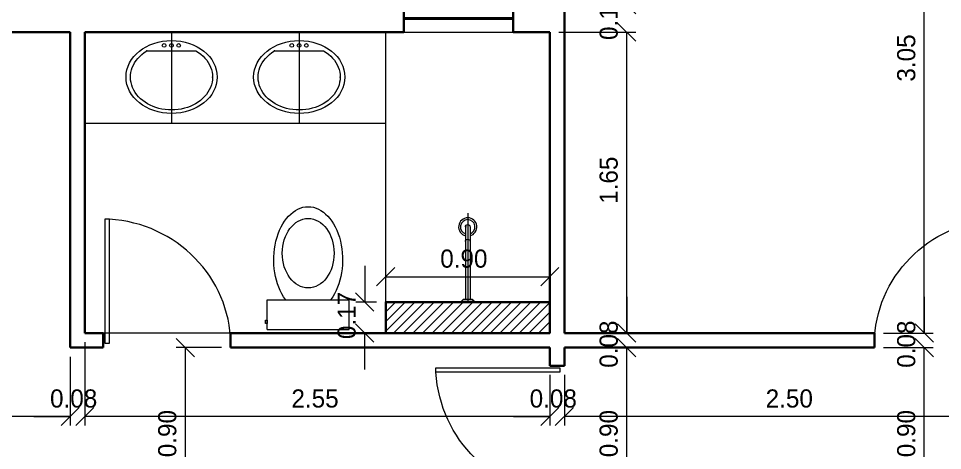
# Model space of a CAD drawing. Header units: metres. Extents: x 3.9 to 63.3, y 8 to 50.1.
# Drawn here: x 12.34 to 17.41, y 18.84 to 21.21 of the extents above; entities that cross this region are included whole.
import ezdxf
from ezdxf.enums import TextEntityAlignment as Align

# ---------------------------------------------------------------- set-up
doc = ezdxf.new("R2010")
doc.units = ezdxf.units.M
doc.header["$MEASUREMENT"] = 0
doc.linetypes.add('DGN Style 4', pattern=[1.582247, 0.790629, -0.395315, 0.000988287, -0.395315])
doc.layers.get('Defpoints').update_dxf_attribs({"lineweight": 0})
for name, color, linetype, lineweight in [('00-EDIFICACOES TÉRREO', 7, 'Continuous', 0), ('24 - Textos Gerais', 7, 'Continuous', 0), ('34 - Mobiliário', 7, 'Continuous', 0), ('CORNIJAS_VAR NA PLANTA PTIPO 1', 7, 'Continuous', 0), ('Level 14', 7, 'Continuous', 0), ('Level 36', 7, 'Continuous', 0), ('Level 45', 7, 'Continuous', 0), ('Level 7', 7, 'Continuous', 0)]:
    doc.layers.add(name, color=color, linetype=linetype, lineweight=lineweight)
doc.styles.add('Style-INTL_ENGINEERING', font='INTL_ENGINEERING.shx')
doc.dimstyles.get("Standard").update_dxf_attribs({"dimtxt": 0.18, "dimasz": 0.18, "dimexe": 0.18, "dimexo": 0.0625, "dimgap": 0.09, "dimtad": 0, "dimtih": 1, "dimtoh": 1, "dimdec": 4, "dimzin": 1, "dimdsep": 46, "dimtxsty": 'Standard', "dimcen": 0, "dimadec": 0, "dimazin": 0, "dimtfac": 1, "dimtdec": 4, "dimtofl": 0, "dimtmove": 0, "dimatfit": 3, "dimfxl": 0, "dimtolj": 1, "dimtzin": 1, "dimarcsym": 0})

# ---------------------------------------------------------------- blocks, each defined once
blk = doc.blocks.new('*U23')
at = {"layer": '24 - Textos Gerais', "color": 172, "linetype": 'Continuous', "lineweight": 0}
for p, q in [((-0.2441, 0.035), (-0.2441, -0.035)), ((-0.2441, 0.035), (-0.2391, 0.035)), ((-0.2391, 0.035), (-0.2391, -0.035)), ((-0.2291, 0.025), (-0.2391, 0.035)), ((-0.2291, -0.025), (-0.2291, 0.025)), ((0.168, 0.0125), (-0.2291, 0.0125)), ((-0.2441, -0.035), (-0.2391, -0.035)), ((-0.2391, -0.035), (-0.2291, -0.025)), ((0.168, -0.0125), (-0.2291, -0.0125))]:
    blk.add_line(p, q, dxfattribs=at)
at = {"layer": '24 - Textos Gerais', "color": 172, "linetype": 'DGN Style 4', "lineweight": 13}
blk.add_line((0.2441, 0), (-0.2441, 0), dxfattribs=at)
at = {"layer": '24 - Textos Gerais', "color": 172, "linetype": 'Continuous', "lineweight": 0, "extrusion": (0, 0, -1)}
for centre in [(-0.088, 0), (-0.168, 0)]:
    blk.add_arc(centre, 0.0125, 90, 270, dxfattribs=at)
at = {"layer": '24 - Textos Gerais', "color": 172, "linetype": 'Continuous', "lineweight": 0}
for radius, start, end in [(0.05, 194.4775, 165.5225), (0.04, 198.21, 161.79)]:
    blk.add_arc((0.168, 0), radius, start, end, dxfattribs=at)
blk.add_point((0.168, 0.011), dxfattribs=at)
blk = doc.blocks.new('*U24')
at = {"layer": '24 - Textos Gerais', "color": 172, "linetype": 'Continuous', "lineweight": 13}
blk.add_line((-0.147, -0.136), (-0.147, 0.133), dxfattribs=at)
at = {"layer": '24 - Textos Gerais', "color": 172, "linetype": 'DGN Style 4', "lineweight": 13}
blk.add_line((-0.25, -0.001), (0.25, -0.001), dxfattribs=at)
at = {"layer": '24 - Textos Gerais', "color": 172, "linetype": 'Continuous', "lineweight": 13}
for centre in [(-0.177, 0.039), (-0.177, -0.001), (-0.177, -0.041)]:
    blk.add_circle(centre, 0.01, dxfattribs=at)
blk.add_ellipse((-0.004, 0), major_axis=(0, 0.25), ratio=0.8, dxfattribs=at)
at = {"layer": '24 - Textos Gerais', "color": 172, "linetype": 'Continuous', "lineweight": 13, "extrusion": (0, 0, -1)}
blk.add_ellipse((-0.0033, -0.0006), major_axis=(0, 0.225), ratio=0.8, start_param=5.350888, end_param=10.349301, dxfattribs=at)
at = {"layer": '24 - Textos Gerais', "color": 172, "linetype": 'Continuous', "lineweight": 13}
for p in [(-0.003, 0.224), (-0.003, 0.224), (-0.147, -0.136)]:
    blk.add_point(p, dxfattribs=at)
blk = doc.blocks.new('SANCXP')
at = {"layer": '24 - Textos Gerais', "color": 172, "linetype": 'Continuous', "lineweight": 0}
for p, q in [((0.06, -0.449), (0.06, 0.449)), ((0.06, 0.449), (0.386, 0.449)), ((0.386, -0.449), (0.386, 0.449)), ((0.06, -0.449), (0.386, -0.449))]:
    blk.add_line(p, q, dxfattribs=at)
at = {"layer": '24 - Textos Gerais', "color": 172, "linetype": 'Continuous', "lineweight": 0, "extrusion": (0, 0, -1), "flags": 128}
blk.add_lwpolyline([(-0.125, -0.468), (-0.16, -0.468), (-0.16, -0.449), (-0.125, -0.449)], close=True, dxfattribs=at)
at = {"layer": '24 - Textos Gerais', "color": 172, "linetype": 'Continuous', "lineweight": 0}
blk.add_ellipse((0.825, 0), major_axis=(-0.581, 0), ratio=0.649123, start_param=0.716078, end_param=5.567107, dxfattribs=at)
at = {"layer": '24 - Textos Gerais', "color": 172, "linetype": 'Continuous', "lineweight": 0, "extrusion": (0, 0, -1)}
blk.add_ellipse((0.896, 0), major_axis=(0.381, 0), ratio=0.746923, dxfattribs=at)
blk = doc.blocks.new('*U26')
at = {"layer": '24 - Textos Gerais', "color": 172, "linetype": 'Continuous', "lineweight": 13}
blk.add_line((-0.147, -0.136), (-0.147, 0.133), dxfattribs=at)
at = {"layer": '24 - Textos Gerais', "color": 172, "linetype": 'DGN Style 4', "lineweight": 13}
blk.add_line((-0.25, -0.001), (0.25, -0.001), dxfattribs=at)
at = {"layer": '24 - Textos Gerais', "color": 172, "linetype": 'Continuous', "lineweight": 13}
for centre in [(-0.177, 0.039), (-0.177, -0.001), (-0.177, -0.041)]:
    blk.add_circle(centre, 0.01, dxfattribs=at)
blk.add_ellipse((-0.004, 0), major_axis=(0, 0.25), ratio=0.8, dxfattribs=at)
at = {"layer": '24 - Textos Gerais', "color": 172, "linetype": 'Continuous', "lineweight": 13, "extrusion": (0, 0, -1)}
blk.add_ellipse((-0.0033, -0.0006), major_axis=(0, 0.225), ratio=0.8, start_param=5.350888, end_param=10.349301, dxfattribs=at)
at = {"layer": '24 - Textos Gerais', "color": 172, "linetype": 'Continuous', "lineweight": 13}
for p in [(-0.003, 0.224), (-0.003, 0.224), (-0.147, -0.136)]:
    blk.add_point(p, dxfattribs=at)
blk = doc.blocks.new('*U22')
at = {"layer": 'Level 36', "color": 172, "linetype": 'Continuous', "lineweight": 13}
for p, q in [((-16.145, 1.58), (-16.145, 3.23)), ((-16.145, 2.73), (-17.795, 2.73)), ((-16.145, 2.73), (-17.795, 2.73))]:
    blk.add_line(p, q, dxfattribs=at)
at = {"layer": '24 - Textos Gerais', "color": 172, "linetype": 'Continuous', "lineweight": 13, "rotation": 270}
for name, p in [('*U24', (-17.319, 2.98)), ('*U26', (-16.619, 2.98))]:
    blk.add_blockref(name, p, dxfattribs=at)
at = {"layer": '24 - Textos Gerais', "color": 172, "linetype": 'Continuous', "lineweight": 0, "extrusion": (0, 0, -1), "xscale": 0.5000000000216841, "yscale": 0.5000000000216841, "zscale": 0.5000000000216841, "rotation": 89.99946639056465}
blk.add_blockref('SANCXP', (16.57, 1.57), dxfattribs=at)
at = {"layer": '24 - Textos Gerais', "color": 172, "linetype": 'Continuous', "lineweight": 0, "rotation": 90}
blk.add_blockref('*U23', (-15.695, 1.9941), dxfattribs=at)
blk = doc.blocks.new('P70D_1')
at = {"layer": 'Level 14', "color": 7, "linetype": 'Continuous', "lineweight": 13}
for p, q in [((0.035, 0.705), (0.01, 0.705)), ((0.01, 0.705), (0.01, 0.025)), ((0.035, 0.025), (0.035, 0.705)), ((0.01, 0.025), (0.035, 0.025))]:
    blk.add_line(p, q, dxfattribs=at)
blk.add_ellipse((0.0073, 0.032), major_axis=(0.6611, -0.2141), ratio=0.965677, start_param=0.313159, end_param=1.833935, dxfattribs=at)
at = {"layer": 'Level 7', "color": 7, "linetype": 'Continuous', "lineweight": 30}
for p, q in [((0, 0), (0, 0.08)), ((0.7, 0), (0.7, 0.08))]:
    blk.add_line(p, q, dxfattribs=at)
blk = doc.blocks.new('J140B1')
at = {"layer": '34 - Mobiliário', "color": 7, "linetype": 'Continuous', "lineweight": 40}
blk.add_line((0, 0.075), (0.6, 0.075), dxfattribs=at)
at = {"layer": 'CORNIJAS_VAR NA PLANTA PTIPO 1', "color": 7, "linetype": 'Continuous', "lineweight": 30}
for p, q in [((0, 0), (0, 0.15)), ((0.6, 0), (0.6, 0.15))]:
    blk.add_line(p, q, dxfattribs=at)
at = {"layer": 'CORNIJAS_VAR NA PLANTA PTIPO 1', "color": 7, "linetype": 'Continuous', "lineweight": 0}
for p, q in [((0, 0.15), (0.6, 0.15)), ((0, 0), (0.6, 0))]:
    blk.add_line(p, q, dxfattribs=at)
blk = doc.blocks.new('P70D')
at = {"layer": '00-EDIFICACOES TÉRREO', "color": 7, "linetype": 'Continuous', "lineweight": 13}
for p, q in [((0.035, 0.705), (0.01, 0.705)), ((0.01, 0.705), (0.01, 0.025)), ((0.035, 0.025), (0.035, 0.705)), ((0.01, 0.025), (0.035, 0.025))]:
    blk.add_line(p, q, dxfattribs=at)
blk.add_ellipse((0.0073, 0.032), major_axis=(0.6611, -0.2141), ratio=0.965677, start_param=0.313159, end_param=1.833935, dxfattribs=at)
at = {"layer": 'CORNIJAS_VAR NA PLANTA PTIPO 1', "color": 7, "linetype": 'Continuous', "lineweight": 30}
for p, q in [((0, 0), (0, 0.08)), ((0.7, 0), (0.7, 0.08))]:
    blk.add_line(p, q, dxfattribs=at)
blk = doc.blocks.new('*D259')
at = {"layer": 'Defpoints', "color": 2, "linetype": 'Continuous', "lineweight": 0}
for p, q in [((15.6266, 19.4588), (15.7261, 19.3593)), ((15.3841, 19.409), (15.7258, 19.409)), ((15.6763, 18.509), (15.6763, 19.409)), ((15.7261, 18.4593), (15.6266, 18.5588)), ((15.755, 18.509), (15.6268, 18.509))]:
    blk.add_line(p, q, dxfattribs=at)
at = {"layer": 'Defpoints'}
for p in [(15.3346, 19.409), (15.6763, 19.409), (15.6763, 18.959), (15.8045, 18.509)]:
    blk.add_point(p, dxfattribs=at)
at = {"layer": 'Defpoints', "color": 2, "linetype": 'Continuous', "lineweight": 0, "style": 'Style-INTL_ENGINEERING'}
blk.add_text('0.90', height=0.0995, rotation=90, dxfattribs=at).set_placement((15.5771, 18.8082), align=Align.MIDDLE_LEFT)
blk = doc.blocks.new('_Oblique')
at = {"color": 0, "linetype": 'ByBlock', "lineweight": -2}
blk.add_line((0.5, 0.5), (-0.5, -0.5), dxfattribs=at)
blk = doc.blocks.new('*D260')
at = {"layer": 'Defpoints', "color": 2, "linetype": 'Continuous', "lineweight": 0}
for p, q in [((15.6763, 19.6885), (15.6763, 19.489)), ((15.7261, 19.4393), (15.6266, 19.5388)), ((15.3841, 19.489), (15.7258, 19.489)), ((15.6266, 19.4588), (15.7261, 19.3593)), ((15.3841, 19.409), (15.7258, 19.409)), ((15.6763, 19.2986), (15.6763, 19.409))]:
    blk.add_line(p, q, dxfattribs=at)
at = {"layer": 'Defpoints'}
for p in [(15.3346, 19.489), (15.6763, 19.489), (15.3346, 19.409), (15.6763, 19.449)]:
    blk.add_point(p, dxfattribs=at)
at = {"layer": 'Defpoints', "color": 2, "linetype": 'Continuous', "lineweight": 0, "style": 'Style-INTL_ENGINEERING'}
blk.add_text('0.08', height=0.0995, rotation=90, dxfattribs=at).set_placement((15.5771, 19.2986), align=Align.MIDDLE_LEFT)
blk = doc.blocks.new('*D261')
at = {"layer": 'Defpoints', "color": 2, "linetype": 'Continuous', "lineweight": 0}
for p, q in [((15.6266, 21.1888), (15.7261, 21.0893)), ((15.304, 21.139), (15.7258, 21.139)), ((15.6763, 19.489), (15.6763, 21.139)), ((15.7261, 19.4393), (15.6266, 19.5388)), ((15.3841, 19.489), (15.7258, 19.489))]:
    blk.add_line(p, q, dxfattribs=at)
at = {"layer": 'Defpoints'}
for p in [(15.2545, 21.139), (15.6763, 21.139), (15.6763, 20.314), (15.3346, 19.489)]:
    blk.add_point(p, dxfattribs=at)
at = {"layer": 'Defpoints', "color": 2, "linetype": 'Continuous', "lineweight": 0, "style": 'Style-INTL_ENGINEERING'}
blk.add_text('1.65', height=0.0995, rotation=90, dxfattribs=at).set_placement((15.5771, 20.1977), align=Align.MIDDLE_LEFT)
blk = doc.blocks.new('*D262')
at = {"layer": 'Defpoints', "color": 2, "linetype": 'Continuous', "lineweight": 0}
for p, q in [((15.6763, 21.4885), (15.6763, 21.289)), ((15.7261, 21.2393), (15.6266, 21.3388)), ((15.234, 21.289), (15.7258, 21.289)), ((15.6266, 21.1888), (15.7261, 21.0893)), ((15.304, 21.139), (15.7258, 21.139)), ((15.6763, 21.0961), (15.6763, 21.139))]:
    blk.add_line(p, q, dxfattribs=at)
at = {"layer": 'Defpoints'}
for p in [(15.1845, 21.289), (15.6763, 21.289), (15.6763, 21.214), (15.2545, 21.139)]:
    blk.add_point(p, dxfattribs=at)
at = {"layer": 'Defpoints', "color": 2, "linetype": 'Continuous', "lineweight": 0, "style": 'Style-INTL_ENGINEERING'}
blk.add_text('0.15', height=0.0995, rotation=90, dxfattribs=at).set_placement((15.5771, 21.0961), align=Align.MIDDLE_LEFT)
blk = doc.blocks.new('*D283')
at = {"layer": 'Defpoints', "color": 2, "linetype": 'Continuous', "lineweight": 0}
for p, q in [((17.8346, 19.4395), (17.8346, 18.9817)), ((15.3345, 19.2595), (15.3345, 18.9817)), ((15.2848, 18.9814), (15.3843, 19.0809)), ((17.8843, 19.0809), (17.7848, 18.9814)), ((17.8346, 19.0312), (15.3345, 19.0312))]:
    blk.add_line(p, q, dxfattribs=at)
at = {"layer": 'Defpoints'}
for p in [(17.8346, 19.489), (15.3345, 19.309), (15.3345, 19.0312), (16.5845, 19.0312)]:
    blk.add_point(p, dxfattribs=at)
at = {"layer": 'Defpoints', "color": 2, "linetype": 'Continuous', "lineweight": 0, "style": 'Style-INTL_ENGINEERING'}
blk.add_text('2.50', height=0.0995, dxfattribs=at).set_placement((16.4384, 19.1304), align=Align.MIDDLE_LEFT)
blk = doc.blocks.new('*D284')
at = {"layer": 'Defpoints', "color": 2, "linetype": 'Continuous', "lineweight": 0}
for p, q in [((15.2545, 19.2596), (15.2545, 18.9817)), ((15.3345, 19.2595), (15.3345, 18.9817)), ((15.3043, 19.0809), (15.2048, 18.9814)), ((15.2848, 18.9814), (15.3843, 19.0809)), ((15.055, 19.0312), (15.2545, 19.0312)), ((15.4449, 19.0312), (15.3345, 19.0312))]:
    blk.add_line(p, q, dxfattribs=at)
at = {"layer": 'Defpoints'}
for p in [(15.2545, 19.309), (15.3345, 19.309), (15.2545, 19.0312), (15.2945, 19.0312)]:
    blk.add_point(p, dxfattribs=at)
at = {"layer": 'Defpoints', "color": 2, "linetype": 'Continuous', "lineweight": 0, "style": 'Style-INTL_ENGINEERING'}
blk.add_text('0.08', height=0.0995, dxfattribs=at).set_placement((15.1441, 19.1304), align=Align.MIDDLE_LEFT)
blk = doc.blocks.new('*D285')
at = {"layer": 'Defpoints', "color": 2, "linetype": 'Continuous', "lineweight": 0}
for p, q in [((12.7045, 19.4395), (12.7045, 18.9817)), ((15.2545, 19.2596), (15.2545, 18.9817)), ((12.6548, 18.9814), (12.7543, 19.0809)), ((15.3043, 19.0809), (15.2048, 18.9814)), ((15.2545, 19.0312), (12.7045, 19.0312))]:
    blk.add_line(p, q, dxfattribs=at)
at = {"layer": 'Defpoints'}
for p in [(12.7045, 19.489), (15.2545, 19.309), (12.7045, 19.0312), (13.9795, 19.0312)]:
    blk.add_point(p, dxfattribs=at)
at = {"layer": 'Defpoints', "color": 2, "linetype": 'Continuous', "lineweight": 0, "style": 'Style-INTL_ENGINEERING'}
blk.add_text('2.55', height=0.0995, dxfattribs=at).set_placement((13.8377, 19.1304), align=Align.MIDDLE_LEFT)
blk = doc.blocks.new('*D286')
at = {"layer": 'Defpoints', "color": 2, "linetype": 'Continuous', "lineweight": 0}
for p, q in [((12.7045, 19.4395), (12.7045, 18.9817)), ((12.6245, 19.3595), (12.6245, 18.9817)), ((12.6743, 19.0809), (12.5748, 18.9814)), ((12.6548, 18.9814), (12.7543, 19.0809)), ((12.425, 19.0312), (12.6245, 19.0312)), ((12.8149, 19.0312), (12.7045, 19.0312))]:
    blk.add_line(p, q, dxfattribs=at)
at = {"layer": 'Defpoints'}
for p in [(12.7045, 19.489), (12.6245, 19.409), (12.6245, 19.0312), (12.6645, 19.0312)]:
    blk.add_point(p, dxfattribs=at)
at = {"layer": 'Defpoints', "color": 2, "linetype": 'Continuous', "lineweight": 0, "style": 'Style-INTL_ENGINEERING'}
blk.add_text('0.08', height=0.0995, dxfattribs=at).set_placement((12.5141, 19.1304), align=Align.MIDDLE_LEFT)
blk = doc.blocks.new('*D287')
at = {"layer": 'Defpoints', "color": 2, "linetype": 'Continuous', "lineweight": 0}
for p, q in [((10.5245, 19.5848), (10.5245, 18.9817)), ((12.6245, 19.3595), (12.6245, 18.9817)), ((10.4748, 18.9814), (10.5743, 19.0809)), ((12.6743, 19.0809), (12.5748, 18.9814)), ((12.6245, 19.0312), (10.5245, 19.0312))]:
    blk.add_line(p, q, dxfattribs=at)
at = {"layer": 'Defpoints'}
for p in [(10.5245, 19.6343), (12.6245, 19.409), (10.5245, 19.0312), (11.5745, 19.0312)]:
    blk.add_point(p, dxfattribs=at)
at = {"layer": 'Defpoints', "color": 2, "linetype": 'Continuous', "lineweight": 0, "style": 'Style-INTL_ENGINEERING'}
blk.add_text('2.10', height=0.0995, dxfattribs=at).set_placement((11.4566, 19.1304), align=Align.MIDDLE_LEFT)
blk = doc.blocks.new('*D291')
at = {"layer": 'Defpoints', "color": 2, "linetype": 'Continuous', "lineweight": 0}
for p, q in [((13.2061, 19.4588), (13.3056, 19.3593)), ((13.455, 19.409), (13.2064, 19.409)), ((13.2559, 19.409), (13.2559, 18.509)), ((13.3056, 18.4593), (13.2061, 18.5588)), ((13.475, 18.509), (13.2064, 18.509))]:
    blk.add_line(p, q, dxfattribs=at)
at = {"layer": 'Defpoints'}
for p in [(13.5045, 19.409), (13.2559, 18.959), (13.2559, 18.509), (13.5245, 18.509)]:
    blk.add_point(p, dxfattribs=at)
at = {"layer": 'Defpoints', "color": 2, "linetype": 'Continuous', "lineweight": 0, "style": 'Style-INTL_ENGINEERING'}
blk.add_text('0.90', height=0.0995, rotation=90, dxfattribs=at).set_placement((13.1566, 18.8082), align=Align.MIDDLE_LEFT)
blk = doc.blocks.new('*D325')
at = {"layer": 'Defpoints', "color": 2, "linetype": 'Continuous', "lineweight": 0}
for p, q in [((17.2584, 19.4588), (17.3579, 19.3593)), ((17.0843, 19.409), (17.3577, 19.409)), ((17.3082, 18.509), (17.3082, 19.409)), ((17.3579, 18.4593), (17.2584, 18.5588)), ((17.285, 18.509), (17.2587, 18.509))]:
    blk.add_line(p, q, dxfattribs=at)
at = {"layer": 'Defpoints'}
for p in [(17.0348, 19.409), (17.3082, 19.409), (17.3082, 18.959), (17.3346, 18.509)]:
    blk.add_point(p, dxfattribs=at)
at = {"layer": 'Defpoints', "color": 2, "linetype": 'Continuous', "lineweight": 0, "style": 'Style-INTL_ENGINEERING'}
blk.add_text('0.90', height=0.0995, rotation=90, dxfattribs=at).set_placement((17.2089, 18.8082), align=Align.MIDDLE_LEFT)
blk = doc.blocks.new('*D326')
at = {"layer": 'Defpoints', "color": 2, "linetype": 'Continuous', "lineweight": 0}
for p, q in [((17.3082, 19.6885), (17.3082, 19.489)), ((17.3579, 19.4393), (17.2584, 19.5388)), ((17.084, 19.489), (17.3577, 19.489)), ((17.2584, 19.4588), (17.3579, 19.3593)), ((17.0843, 19.409), (17.3577, 19.409)), ((17.3082, 19.2986), (17.3082, 19.409))]:
    blk.add_line(p, q, dxfattribs=at)
at = {"layer": 'Defpoints'}
for p in [(17.0345, 19.489), (17.3082, 19.489), (17.0348, 19.409), (17.3082, 19.449)]:
    blk.add_point(p, dxfattribs=at)
at = {"layer": 'Defpoints', "color": 2, "linetype": 'Continuous', "lineweight": 0, "style": 'Style-INTL_ENGINEERING'}
blk.add_text('0.08', height=0.0995, rotation=90, dxfattribs=at).set_placement((17.2089, 19.2986), align=Align.MIDDLE_LEFT)
blk = doc.blocks.new('*D327')
at = {"layer": 'Defpoints', "color": 2, "linetype": 'Continuous', "lineweight": 0}
for p, q in [((17.2584, 22.5888), (17.3579, 22.4893)), ((16.634, 22.539), (17.3577, 22.539)), ((17.3082, 19.489), (17.3082, 22.539)), ((17.3579, 19.4393), (17.2584, 19.5388)), ((17.084, 19.489), (17.3577, 19.489))]:
    blk.add_line(p, q, dxfattribs=at)
at = {"layer": 'Defpoints'}
for p in [(16.5846, 22.539), (17.3082, 22.539), (17.3082, 21.014), (17.0345, 19.489)]:
    blk.add_point(p, dxfattribs=at)
at = {"layer": 'Defpoints', "color": 2, "linetype": 'Continuous', "lineweight": 0, "style": 'Style-INTL_ENGINEERING'}
blk.add_text('3.05', height=0.0995, rotation=90, dxfattribs=at).set_placement((17.2089, 20.8679), align=Align.MIDDLE_LEFT)
blk = doc.blocks.new('*D330')
at = {"layer": 'Defpoints', "color": 2, "linetype": 'Continuous', "lineweight": 0}
for p, q in [((14.2395, 19.8585), (14.2395, 19.659)), ((14.2893, 19.6093), (14.1898, 19.7088)), ((14.305, 19.659), (14.19, 19.659)), ((14.1898, 19.5388), (14.2893, 19.4393)), ((14.305, 19.489), (14.19, 19.489)), ((14.2395, 19.2895), (14.2395, 19.489))]:
    blk.add_line(p, q, dxfattribs=at)
at = {"layer": 'Defpoints'}
for p in [(14.2395, 19.659), (14.3545, 19.659), (14.2395, 19.574), (14.3545, 19.489)]:
    blk.add_point(p, dxfattribs=at)
at = {"layer": 'Defpoints', "color": 2, "linetype": 'Continuous', "lineweight": 0, "style": 'Style-INTL_ENGINEERING'}
blk.add_text('0.17', height=0.0995, rotation=90, dxfattribs=at).set_placement((14.1403, 19.4561), align=Align.MIDDLE_LEFT)
blk = doc.blocks.new('*D331')
at = {"layer": 'Defpoints', "color": 2, "linetype": 'Continuous', "lineweight": 0}
for p, q in [((14.3048, 19.7483), (14.4043, 19.8478)), ((14.3545, 19.7085), (14.3545, 19.8475)), ((15.3043, 19.8478), (15.2048, 19.7483)), ((15.2545, 19.7085), (15.2545, 19.8475)), ((14.3545, 19.798), (15.2545, 19.798))]:
    blk.add_line(p, q, dxfattribs=at)
at = {"layer": 'Defpoints'}
for p in [(14.8045, 19.798), (15.2545, 19.798), (14.3545, 19.659), (15.2545, 19.659)]:
    blk.add_point(p, dxfattribs=at)
at = {"layer": 'Defpoints', "color": 2, "linetype": 'Continuous', "lineweight": 0, "style": 'Style-INTL_ENGINEERING'}
blk.add_text('0.90', height=0.0995, dxfattribs=at).set_placement((14.6537, 19.8973), align=Align.MIDDLE_LEFT)

msp = doc.modelspace()

# ---------------------------------------------------------------- linework, layer by layer
at = {"layer": 'CORNIJAS_VAR NA PLANTA PTIPO 1', "color": 7, "linetype": 'Continuous', "lineweight": 30}
for p, q in [((15.3346, 19.489), (15.3346, 21.364)), ((12.6245, 21.139), (10.6045, 21.139)), ((12.6245, 21.139), (12.6245, 19.409)), ((12.7045, 21.139), (12.7045, 19.489)), ((14.4545, 21.139), (12.7045, 21.139)), ((15.2545, 21.139), (15.0545, 21.139)), ((15.2545, 19.489), (15.2545, 21.139)), ((12.8045, 19.489), (12.7045, 19.489)), ((15.2545, 19.489), (13.5045, 19.489)), ((17.0345, 19.489), (15.3346, 19.489)), ((12.8045, 19.409), (12.6245, 19.409)), ((15.2545, 19.409), (13.5045, 19.409)), ((15.2545, 19.409), (15.2545, 19.309)), ((15.3346, 19.309), (15.3346, 19.409)), ((17.0348, 19.409), (15.3346, 19.409))]:
    msp.add_line(p, q, dxfattribs=at)
at = {"layer": 'CORNIJAS_VAR NA PLANTA PTIPO 1', "color": 7, "linetype": 'Continuous', "lineweight": 0}
msp.add_line((13.5045, 19.489), (12.8045, 19.489), dxfattribs=at)
at = {"layer": 'Level 45', "color": 6, "linetype": 'Continuous', "lineweight": 0}
for p, q in [((14.3545, 19.4987), (14.5148, 19.659)), ((14.3545, 19.5518), (14.4618, 19.659)), ((14.3545, 19.6048), (14.4088, 19.659)), ((14.3545, 19.6578), (14.3557, 19.659)), ((14.3979, 19.489), (14.5679, 19.659)), ((14.4509, 19.489), (14.6209, 19.659)), ((14.5039, 19.489), (14.6739, 19.659)), ((14.557, 19.489), (14.727, 19.659)), ((14.61, 19.489), (14.78, 19.659)), ((14.663, 19.489), (14.833, 19.659)), ((14.7161, 19.489), (14.8861, 19.659)), ((14.7691, 19.489), (14.9391, 19.659)), ((14.8221, 19.489), (14.9921, 19.659)), ((14.8752, 19.489), (15.0452, 19.659)), ((14.9282, 19.489), (15.0982, 19.659)), ((14.9812, 19.489), (15.1512, 19.659)), ((15.0343, 19.489), (15.2043, 19.659)), ((15.0873, 19.489), (15.2545, 19.6563)), ((15.1403, 19.489), (15.2545, 19.6032)), ((15.1934, 19.489), (15.2545, 19.5502)), ((15.2464, 19.489), (15.2545, 19.4972))]:
    msp.add_line(p, q, dxfattribs=at)
at = {"layer": 'Level 45', "color": 6, "linetype": 'Continuous', "lineweight": 30, "flags": 128}
msp.add_lwpolyline([(14.3545, 19.489), (14.3545, 19.659), (15.2545, 19.659), (15.2545, 19.489)], close=True, dxfattribs=at)

# ---------------------------------------------------------------- block references
at = {"layer": 'CORNIJAS_VAR NA PLANTA PTIPO 1', "color": 7, "linetype": 'Continuous', "lineweight": 30, "xscale": 0.9999953433792164, "yscale": -0.9999953433792164}
msp.add_blockref('J140B1', (14.4545, 21.289), dxfattribs=at)
at = {"layer": 'CORNIJAS_VAR NA PLANTA PTIPO 1', "color": 7, "linetype": 'Continuous', "lineweight": 30, "xscale": 1.000004656718364}
for p, yscale, rotation in [((12.8045, 19.4091), 1.000004656718364, 359.9991995895742), ((17.7345, 19.4091), -1.000004656718364, 180.0008004104257)]:
    msp.add_blockref('P70D', p, dxfattribs=dict(at, yscale=yscale, rotation=rotation))
at = {"layer": 'Level 36', "color": 172, "linetype": 'Continuous', "lineweight": 13}
msp.add_blockref('*U22', (30.4996, 17.909), dxfattribs=at)
at = {"layer": 'Level 7', "color": 7, "linetype": 'Continuous', "lineweight": 30, "xscale": 1.000004656718361, "yscale": -1.000004656718361, "rotation": 270.0008004104258}
msp.add_blockref('P70D_1', (15.3345, 19.309), dxfattribs=at)

# ---------------------------------------------------------------- dimensions: what is measured, and where the dimension line sits
at = {"layer": 'Defpoints', "color": 2, "linetype": 'Continuous', "lineweight": 0}
for base, p1, p2, angle, override, picture, middle in [((17.3082, 22.539), (17.0345, 19.489), (16.5846, 22.539), 90, {"dimtxt": 0.0995, "dimasz": 0.0995, "dimexe": 0.0495, "dimexo": 0.0495, "dimgap": 0.0495, "dimtad": 1, "dimtih": 0, "dimtoh": 0, "dimdec": 2, "dimzin": 3, "dimtxsty": 'Style-INTL_ENGINEERING', "dimblk": 'Oblique', "dimclre": 2, "dimtdec": 2, "dimatfit": 1, "dimtolj": 0, "dimtzin": 3, "dimlwe": 0}, '*D327', (17.3082, 21.014)), ((15.6763, 21.139), (15.3346, 19.489), (15.2545, 21.139), 90, {"dimtxt": 0.0995, "dimasz": 0.0995, "dimexe": 0.0495, "dimexo": 0.0495, "dimgap": 0.0495, "dimtad": 1, "dimtih": 0, "dimtoh": 0, "dimdec": 2, "dimzin": 3, "dimtxsty": 'Style-INTL_ENGINEERING', "dimblk": 'Oblique', "dimclre": 2, "dimtdec": 2, "dimatfit": 1, "dimtolj": 0, "dimtzin": 3, "dimlwe": 0}, '*D261', (15.6763, 20.314)), ((14.2395, 19.659), (14.3545, 19.489), (14.3545, 19.659), 90, {"dimtxt": 0.0995, "dimasz": 0.0995, "dimexe": 0.0495, "dimexo": 0.0495, "dimgap": 0.0495, "dimtad": 1, "dimtih": 0, "dimtoh": 0, "dimdec": 2, "dimzin": 3, "dimtxsty": 'Style-INTL_ENGINEERING', "dimblk": 'Oblique', "dimclre": 2, "dimtdec": 2, "dimatfit": 1, "dimfrac": 2, "dimtolj": 0, "dimtzin": 3, "dimlwe": 0}, '*D330', (14.2395, 19.574)), ((10.5245, 19.0312), (12.6245, 19.409), (10.5245, 19.6343), 180, {"dimtxt": 0.0995, "dimasz": 0.0995, "dimexe": 0.0495, "dimexo": 0.0495, "dimgap": 0.0495, "dimtad": 1, "dimtih": 0, "dimtoh": 0, "dimdec": 2, "dimzin": 3, "dimtxsty": 'Style-INTL_ENGINEERING', "dimblk": 'Oblique', "dimclre": 2, "dimtdec": 2, "dimatfit": 1, "dimtolj": 0, "dimtzin": 3, "dimlwe": 0}, '*D287', (11.5745, 19.0312)), ((12.7045, 19.0312), (15.2545, 19.309), (12.7045, 19.489), 180, {"dimtxt": 0.0995, "dimasz": 0.0995, "dimexe": 0.0495, "dimexo": 0.0495, "dimgap": 0.0495, "dimtad": 1, "dimtih": 0, "dimtoh": 0, "dimdec": 2, "dimzin": 3, "dimtxsty": 'Style-INTL_ENGINEERING', "dimblk": 'Oblique', "dimclre": 2, "dimtdec": 2, "dimatfit": 1, "dimtolj": 0, "dimtzin": 3, "dimlwe": 0}, '*D285', (13.9795, 19.0312)), ((13.2559, 18.509), (13.5045, 19.409), (13.5245, 18.509), 270, {"dimtxt": 0.0995, "dimasz": 0.0995, "dimexe": 0.0495, "dimexo": 0.0495, "dimgap": 0.0495, "dimtad": 1, "dimtih": 0, "dimtoh": 0, "dimdec": 2, "dimzin": 3, "dimtxsty": 'Style-INTL_ENGINEERING', "dimblk": 'Oblique', "dimclre": 2, "dimtdec": 2, "dimatfit": 1, "dimtolj": 0, "dimtzin": 3, "dimlwe": 0}, '*D291', (13.2559, 18.959)), ((15.3345, 19.0312), (17.8346, 19.489), (15.3345, 19.309), 180, {"dimtxt": 0.0995, "dimasz": 0.0995, "dimexe": 0.0495, "dimexo": 0.0495, "dimgap": 0.0495, "dimtad": 1, "dimtih": 0, "dimtoh": 0, "dimdec": 2, "dimzin": 3, "dimtxsty": 'Style-INTL_ENGINEERING', "dimblk": 'Oblique', "dimclre": 2, "dimtdec": 2, "dimatfit": 1, "dimtolj": 0, "dimtzin": 3, "dimlwe": 0}, '*D283', (16.5845, 19.0312)), ((15.6763, 19.409), (15.8045, 18.509), (15.3346, 19.409), 90, {"dimtxt": 0.0995, "dimasz": 0.0995, "dimexe": 0.0495, "dimexo": 0.0495, "dimgap": 0.0495, "dimtad": 1, "dimtih": 0, "dimtoh": 0, "dimdec": 2, "dimzin": 3, "dimtxsty": 'Style-INTL_ENGINEERING', "dimblk": 'Oblique', "dimclre": 2, "dimtdec": 2, "dimatfit": 1, "dimtolj": 0, "dimtzin": 3, "dimlwe": 0}, '*D259', (15.6763, 18.959)), ((17.3082, 19.409), (17.3346, 18.509), (17.0348, 19.409), 90, {"dimtxt": 0.0995, "dimasz": 0.0995, "dimexe": 0.0495, "dimexo": 0.0495, "dimgap": 0.0495, "dimtad": 1, "dimtih": 0, "dimtoh": 0, "dimdec": 2, "dimzin": 3, "dimtxsty": 'Style-INTL_ENGINEERING', "dimblk": 'Oblique', "dimclre": 2, "dimtdec": 2, "dimatfit": 1, "dimtolj": 0, "dimtzin": 3, "dimlwe": 0}, '*D325', (17.3082, 18.959))]:
    dim = msp.add_linear_dim(base=base, p1=p1, p2=p2, angle=angle, dimstyle='Standard', override=override, dxfattribs=at)
    dim.commit()
    dim.dimension.update_dxf_attribs({"geometry": picture, "text_midpoint": middle})
for base, p1, p2, angle, picture, middle in [((15.6763, 21.289), (15.2545, 21.139), (15.1845, 21.289), 90, '*D262', (15.6763, 21.214)), ((15.6763, 19.489), (15.3346, 19.409), (15.3346, 19.489), 90, '*D260', (15.6763, 19.449)), ((17.3082, 19.489), (17.0348, 19.409), (17.0345, 19.489), 90, '*D326', (17.3082, 19.449)), ((12.6245, 19.0312), (12.7045, 19.489), (12.6245, 19.409), 180, '*D286', (12.6645, 19.0312)), ((15.2545, 19.0312), (15.3345, 19.309), (15.2545, 19.309), 180, '*D284', (15.2945, 19.0312))]:
    dim = msp.add_linear_dim(base=base, p1=p1, p2=p2, angle=angle, dimstyle='Standard', override={"dimtxt": 0.0995, "dimasz": 0.0995, "dimexe": 0.0495, "dimexo": 0.0495, "dimgap": 0.0495, "dimtad": 1, "dimtih": 0, "dimtoh": 0, "dimdec": 2, "dimzin": 3, "dimtxsty": 'Style-INTL_ENGINEERING', "dimblk": 'Oblique', "dimclre": 2, "dimtdec": 2, "dimatfit": 1, "dimtolj": 0, "dimtzin": 3, "dimlwe": 0}, dxfattribs=at)
    dim.commit()
    dim.dimension.update_dxf_attribs({"geometry": picture, "text_midpoint": middle, "dimtype": 160})
dim = msp.add_linear_dim(base=(15.2545, 19.798), p1=(14.3545, 19.659), p2=(15.2545, 19.659), dimstyle='Standard', override={"dimtxt": 0.0995, "dimasz": 0.0995, "dimexe": 0.0495, "dimexo": 0.0495, "dimgap": 0.0495, "dimtad": 1, "dimtih": 0, "dimtoh": 0, "dimdec": 2, "dimzin": 3, "dimtxsty": 'Style-INTL_ENGINEERING', "dimblk": 'Oblique', "dimclre": 2, "dimtdec": 2, "dimatfit": 1, "dimfrac": 2, "dimtolj": 0, "dimtzin": 3, "dimlwe": 0}, dxfattribs=at)
dim.commit()
dim.dimension.update_dxf_attribs({"geometry": '*D331', "text_midpoint": (14.8045, 19.798)})

doc.saveas('drawing.dxf')
